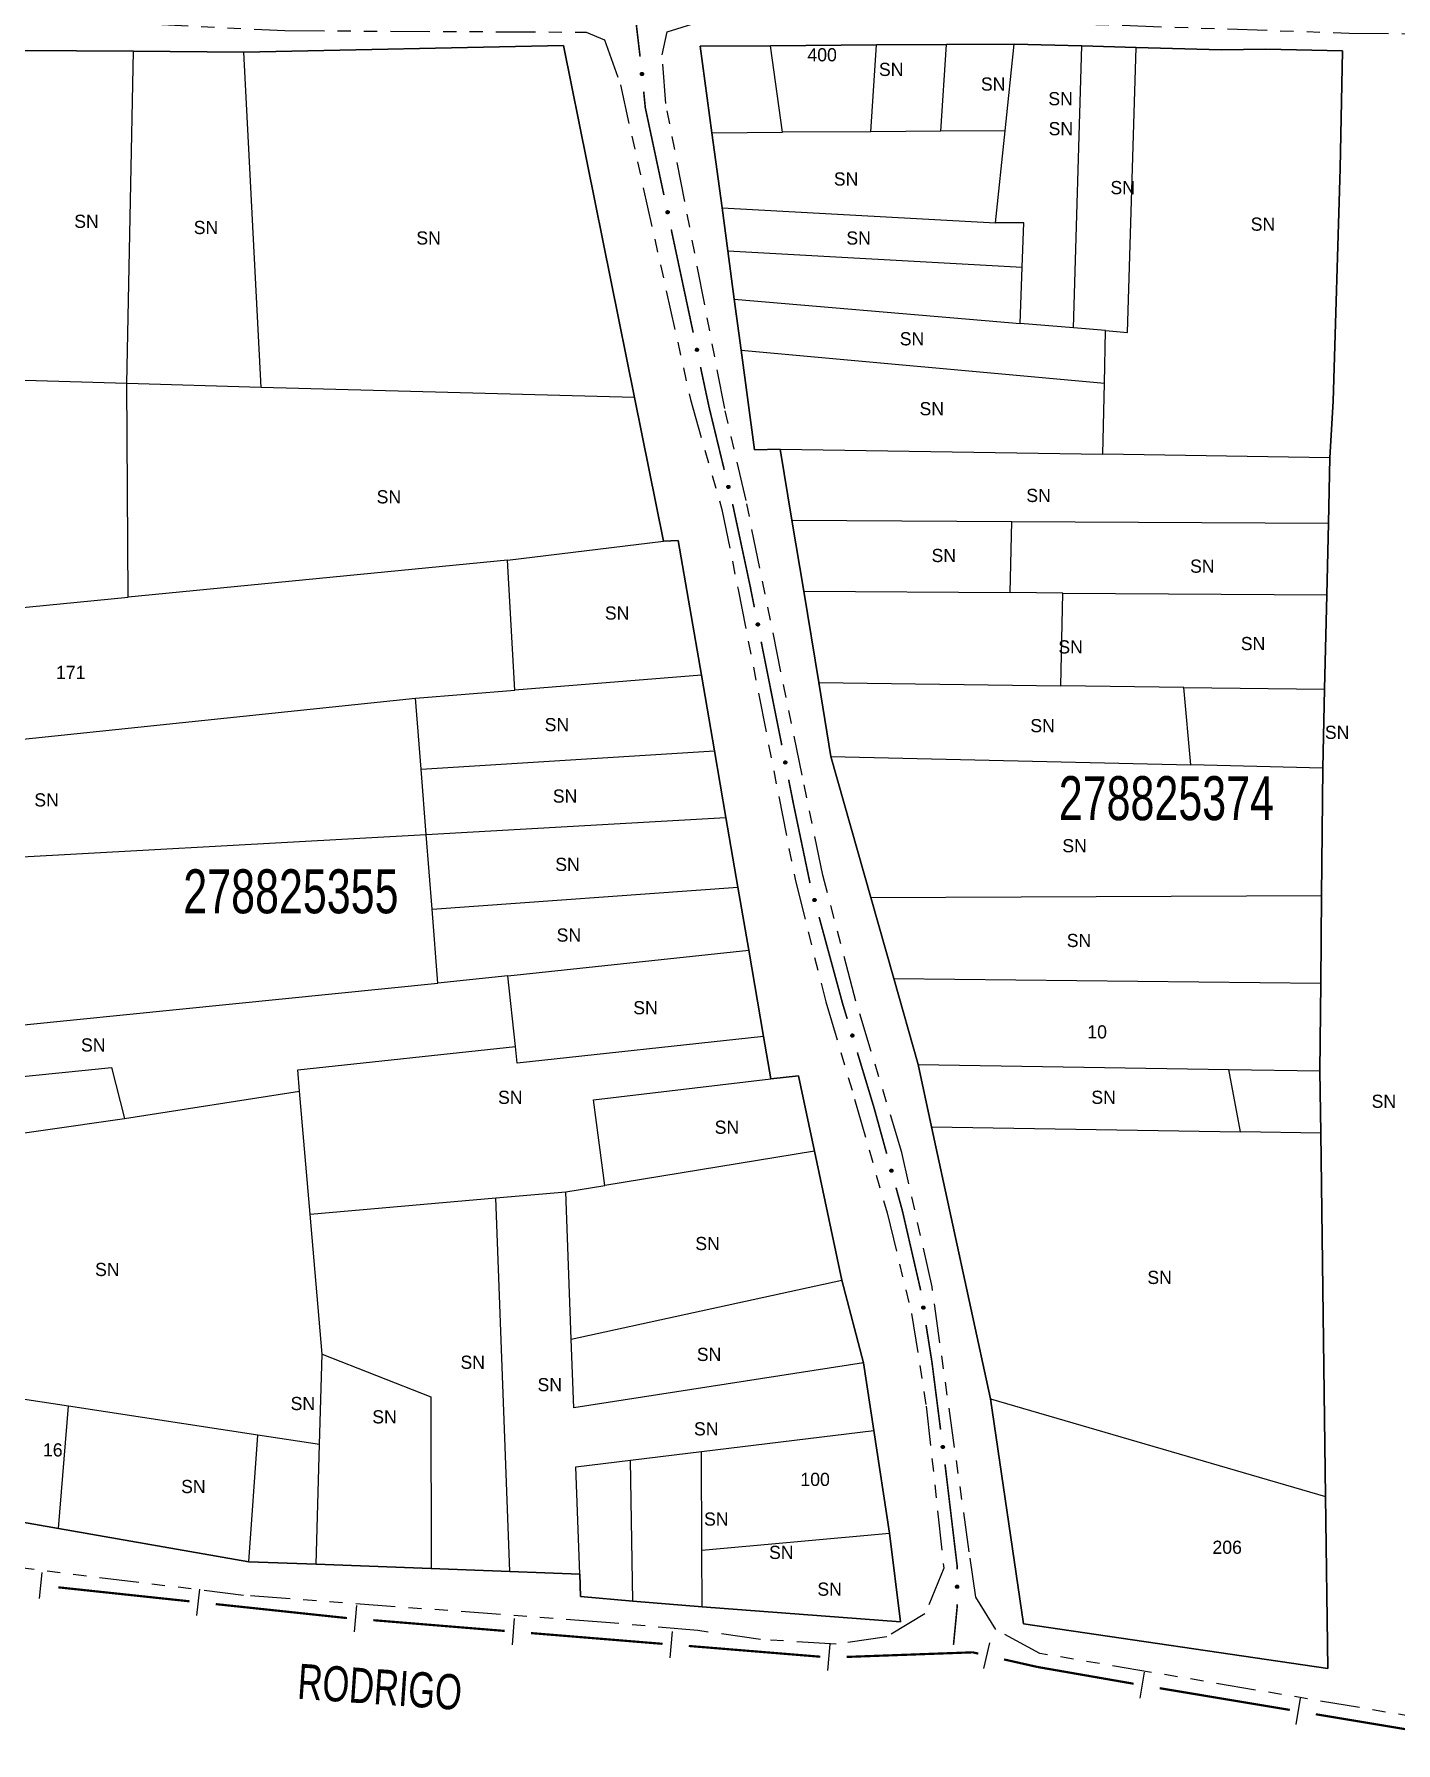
# Model space of a CAD drawing. Extents: x 204614 to 205597, y 4873311 to 4874446.
# Drawn here: x 204964.1 to 205119, y 4873474.3 to 4873668.6 of the extents above; entities that cross this region are included whole.
import ezdxf
from ezdxf.enums import TextEntityAlignment as Align

# ---------------------------------------------------------------- set-up
doc = ezdxf.new("R2010")
doc.units = 0
doc.header["$LTSCALE"] = 1.5
doc.header["$MEASUREMENT"] = 0
doc.linetypes.add('TRACO_25', pattern=[8, 3, -1, 1, -1, 1, -1])
for name, color, linetype in [('CD_MALHA_LOTES', 7, 'CONTINUOUS'), ('CD_TXT_QUADRA', 255, 'CONTINUOUS'), ('LM-LIM-SETORES-BAIRROS', 250, 'CONTINUOUS'), ('RU-QUADRA', 210, 'CONTINUOUS'), ('SV-EIXO-RUA-N-PAV', 6, 'CONTINUOUS'), ('SV-RUA-NAO-PAV', 7, 'CONTINUOUS'), ('SV-TXT-RUA-N-PAV', 7, 'CONTINUOUS'), ('Th_NmrPort', 1, 'CONTINUOUS')]:
    doc.layers.add(name, color=color, linetype=linetype)
doc.styles.add('ARIAL', font='ARIAL.SHX')

msp = doc.modelspace()

# ---------------------------------------------------------------- linework, layer by layer
at = {"layer": 'CD_MALHA_LOTES', "linetype": 'Continuous', "flags": 128}
for points in [[(204962.49, 4873666.8), (204975.453832, 4873666.698243)], [(204974.676147, 4873628.921374), (204975.453832, 4873666.698243)], [(204975.453832, 4873666.698243), (204987.97, 4873666.6)], [(204987.97, 4873666.6), (205024.32, 4873667.34)], [(204989.96819, 4873628.459473), (204987.97, 4873666.6)], [(205024.32, 4873667.34), (205032.392787, 4873627.316869)], [(205039.89, 4873667.27), (205047.890326, 4873667.326025)], [(205041.209788, 4873657.438006), (205039.89, 4873667.27)], [(205047.890326, 4873667.326025), (205059.925943, 4873667.410308)], [(205049.255232, 4873657.486325), (205047.890326, 4873667.326025)], [(205059.273093, 4873657.546491), (205059.925943, 4873667.410308)], [(205059.925943, 4873667.410308), (205067.904387, 4873667.466179)], [(205067.252167, 4873657.594411), (205067.904387, 4873667.466179)], [(205067.904387, 4873667.466179), (205075.59, 4873667.52)], [(205074.544771, 4873657.638209), (205075.59, 4873667.52)], [(205075.59, 4873667.52), (205083.27153, 4873667.304538)], [(205082.335053, 4873635.239656), (205083.27153, 4873667.304538)], [(205083.27153, 4873667.304538), (205089.457322, 4873667.131031)], [(205088.47, 4873634.72), (205089.457322, 4873667.131031)], [(205089.457322, 4873667.131031), (205099.12, 4873666.86), (205104.18, 4873666.93), (205112.93, 4873666.76)], [(205112.93, 4873666.76), (205112.64, 4873653.37), (205111.84, 4873626.91), (205111.48, 4873620.47)], [(205041.209788, 4873657.438006), (205049.255232, 4873657.486325)], [(205042.359341, 4873648.874209), (205041.209788, 4873657.438006)], [(205059.273093, 4873657.546491), (205049.255232, 4873657.486325)], [(205067.252167, 4873657.594411), (205059.273093, 4873657.546491)], [(205074.544771, 4873657.638209), (205067.252167, 4873657.594411)], [(205073.439835, 4873647.191939), (205074.544771, 4873657.638209)], [(205042.359341, 4873648.874209), (205073.439835, 4873647.191939)], [(205043.012885, 4873644.00552), (205042.359341, 4873648.874209)], [(205076.681012, 4873647.172873), (205073.439835, 4873647.191939)], [(205076.49907, 4873642.154097), (205076.681012, 4873647.172873)], [(205043.012885, 4873644.00552), (205076.49907, 4873642.154097)], [(205043.750853, 4873638.507898), (205043.012885, 4873644.00552)], [(205076.26704, 4873635.753642), (205076.49907, 4873642.154097)], [(205044.530215, 4873632.701902), (205043.750853, 4873638.507898)], [(205043.750853, 4873638.507898), (205072.265817, 4873636.092562), (205076.26704, 4873635.753642)], [(205082.335053, 4873635.239656), (205076.26704, 4873635.753642)], [(205085.966106, 4873634.93209), (205082.335053, 4873635.239656)], [(205085.833566, 4873628.945223), (205085.966106, 4873634.93209)], [(205085.966106, 4873634.93209), (205088.47, 4873634.72)], [(205044.530215, 4873632.701902), (205085.833566, 4873628.945223)], [(205046.05, 4873621.38), (205044.530215, 4873632.701902)], [(204974.676147, 4873628.921374), (204961.81, 4873629.31)], [(204974.838549, 4873604.609721), (204974.676147, 4873628.921374)], [(204989.96819, 4873628.459473), (204974.676147, 4873628.921374)], [(205032.392787, 4873627.316869), (204989.96819, 4873628.459473)], [(205085.654903, 4873620.874938), (205085.833566, 4873628.945223)], [(205032.392787, 4873627.316869), (205035.69, 4873610.97)], [(205048.98, 4873621.45), (205046.05, 4873621.38)], [(205050.312596, 4873613.378211), (205048.98, 4873621.45)], [(205048.98, 4873621.45), (205085.654903, 4873620.874938)], [(205111.48, 4873620.47), (205085.654903, 4873620.874938)], [(205111.48, 4873620.47), (205111.310918, 4873613.011365)], [(205051.645821, 4873605.302612), (205050.312596, 4873613.378211)], [(205050.312596, 4873613.378211), (205075.31656, 4873613.227836)], [(205075.131415, 4873605.129503), (205075.31656, 4873613.227836)], [(205075.31656, 4873613.227836), (205111.310918, 4873613.011365)], [(205111.310918, 4873613.011365), (205111.126227, 4873604.864192)], [(205017.95, 4873608.81), (205035.69, 4873610.97)], [(205035.69, 4873610.97), (205037.39, 4873611.05)], [(205037.39, 4873611.05), (205040.019922, 4873595.747951)], [(205017.95, 4873608.81), (204974.838549, 4873604.609721)], [(205018.80827, 4873594.046872), (205017.95, 4873608.81)], [(204942.67341, 4873601.475923), (204974.838549, 4873604.609721)], [(205051.645821, 4873605.302612), (205075.131415, 4873605.129503)], [(205053.362853, 4873594.902216), (205051.645821, 4873605.302612)], [(205081.130551, 4873605.085285), (205075.131415, 4873605.129503)], [(205080.887211, 4873594.540499), (205081.130551, 4873605.085285)], [(205081.130551, 4873605.085285), (205111.126227, 4873604.864192)], [(205111.126227, 4873604.864192), (205110.88326, 4873594.146299)], [(205040.019922, 4873595.747951), (205018.80827, 4873594.046872)], [(205040.019922, 4873595.747951), (205041.497568, 4873587.15036)], [(205054.75, 4873586.5), (205053.362853, 4873594.902216)], [(205053.362853, 4873594.902216), (205080.887211, 4873594.540499)], [(204925.446703, 4873584.560272), (205007.5, 4873593.14)], [(205007.5, 4873593.14), (205018.80827, 4873594.046872)], [(205008.137226, 4873585.070126), (205007.5, 4873593.14)], [(205094.885367, 4873594.356539), (205080.887211, 4873594.540499)], [(205095.684182, 4873585.533915), (205094.885367, 4873594.356539)], [(205094.885367, 4873594.356539), (205110.88326, 4873594.146299)], [(205110.88326, 4873594.146299), (205110.68, 4873585.18)], [(205008.137226, 4873585.070126), (205041.497568, 4873587.15036)], [(205041.497568, 4873587.15036), (205042.80606, 4873579.536975)], [(205008.723991, 4873577.639296), (205008.137226, 4873585.070126)], [(205054.75, 4873586.5), (205095.684182, 4873585.533915)], [(205059.278839, 4873570.466079), (205054.75, 4873586.5)], [(205110.68, 4873585.18), (205095.684182, 4873585.533915)], [(205110.68, 4873585.18), (205110.539941, 4873570.66801)], [(205008.723991, 4873577.639296), (205042.80606, 4873579.536975)], [(205042.80606, 4873579.536975), (205044.16758, 4873571.615052)], [(204927.83, 4873572.58), (204953.84, 4873574.57), (205008.723991, 4873577.639296)], [(205009.396768, 4873569.119214), (205008.723991, 4873577.639296)], [(205009.396768, 4873569.119214), (205044.16758, 4873571.615052)], [(205044.16758, 4873571.615052), (205045.393674, 4873564.481097)], [(205059.278839, 4873570.466079), (205110.539941, 4873570.66801)], [(205061.887074, 4873561.231873), (205059.278839, 4873570.466079)], [(205110.539941, 4873570.66801), (205110.443788, 4873560.705224)], [(205010.06, 4873560.72), (205009.396768, 4873569.119214)], [(205018.015058, 4873561.566777), (205045.393674, 4873564.481097)], [(205045.393674, 4873564.481097), (205047.084027, 4873554.645873)], [(204933.174059, 4873552.969628), (205010.06, 4873560.72)], [(205018.015058, 4873561.566777), (205010.06, 4873560.72)], [(205018.869725, 4873553.49428), (205018.015058, 4873561.566777)], [(205064.65, 4873551.45), (205061.887074, 4873561.231873)], [(205061.887074, 4873561.231873), (205110.443788, 4873560.705224)], [(205110.443788, 4873560.705224), (205110.347581, 4873550.736855)], [(205047.084027, 4873554.645873), (205019.07353, 4873551.622953)], [(205047.084027, 4873554.645873), (205047.91, 4873549.84)], [(204994.111452, 4873550.867009), (205018.869725, 4873553.49428)], [(205019.07353, 4873551.622953), (205018.869725, 4873553.49428)], [(204934.73, 4873547.26), (204972.941618, 4873551.108281)], [(204972.941618, 4873551.108281), (204974.432335, 4873545.318691)], [(204994.319133, 4873548.44127), (204994.111452, 4873550.867009)], [(205047.91, 4873549.84), (205051.05, 4873550.18)], [(205051.05, 4873550.18), (205052.862002, 4873541.617185)], [(205066.181164, 4873544.382089), (205064.65, 4873551.45)], [(205064.65, 4873551.45), (205099.984153, 4873550.898584)], [(205101.331299, 4873543.797283), (205099.984153, 4873550.898584)], [(205099.984153, 4873550.898584), (205110.347581, 4873550.736855)], [(205110.347581, 4873550.736855), (205110.439641, 4873543.645744)], [(204974.432335, 4873545.318691), (204994.319133, 4873548.44127)], [(204995.516145, 4873534.460013), (204994.319133, 4873548.44127)], [(205027.74, 4873547.46), (205047.91, 4873549.84)], [(205029.016516, 4873537.69483), (205027.74, 4873547.46)], [(204936.597499, 4873539.914284), (204974.432335, 4873545.318691)], [(205066.181164, 4873544.382089), (205101.331299, 4873543.797283)], [(205072.88, 4873513.46), (205066.181164, 4873544.382089)], [(205110.439641, 4873543.645744), (205101.331299, 4873543.797283)], [(205110.439641, 4873543.645744), (205110.982006, 4873502.336346)], [(205052.862002, 4873541.617185), (205029.016516, 4873537.69483)], [(205052.862002, 4873541.617185), (205055.97, 4873526.93)], [(205016.649371, 4873536.28322), (205024.61, 4873536.97)], [(205024.61, 4873536.97), (205029.016516, 4873537.69483)], [(205025.221699, 4873520.243605), (205024.61, 4873536.97)], [(204995.516145, 4873534.460013), (205016.649371, 4873536.28322)], [(204996.88, 4873518.53), (204995.516145, 4873534.460013)], [(205018.226758, 4873493.810131), (205016.649371, 4873536.28322)], [(205025.221699, 4873520.243605), (205055.97, 4873526.93)], [(205055.97, 4873526.93), (205058.45, 4873517.55)], [(205025.508297, 4873512.406839), (205025.221699, 4873520.243605)], [(204996.599063, 4873508.248191), (204996.88, 4873518.53)], [(204996.88, 4873518.53), (205009.24, 4873513.68)], [(205058.45, 4873517.55), (205025.508297, 4873512.406839)], [(205058.45, 4873517.55), (205059.620219, 4873509.85829)], [(204968.044695, 4873512.589327), (204942.559288, 4873516.463888)], [(205009.24, 4873513.68), (205009.276344, 4873494.145089)], [(205076.63, 4873487.85), (205072.88, 4873513.46)], [(205072.88, 4873513.46), (205110.982006, 4873502.336346)], [(204966.919933, 4873498.706975), (204968.044695, 4873512.589327)], [(204989.585643, 4873509.314445), (204968.044695, 4873512.589327)], [(204988.57, 4873494.92), (204989.585643, 4873509.314445)], [(204996.599063, 4873508.248191), (204989.585643, 4873509.314445)], [(205040.009978, 4873507.448417), (205059.620219, 4873509.85829)], [(205059.620219, 4873509.85829), (205061.4, 4873498.16)], [(204996.227059, 4873494.633444), (204996.599063, 4873508.248191)], [(205031.960909, 4873506.467151), (205040.009978, 4873507.448417)], [(205040.067342, 4873496.216718), (205040.009978, 4873507.448417)], [(205025.75335, 4873505.70608), (205031.960909, 4873506.467151)], [(205026.199307, 4873493.511767), (205025.75335, 4873505.70608)], [(205032.211407, 4873490.447963), (205031.960909, 4873506.467151)], [(204966.919933, 4873498.706975), (204946.15, 4873502.34)], [(205110.982006, 4873502.336346), (205111.238683, 4873482.786412)], [(204988.57, 4873494.92), (204966.919933, 4873498.706975)], [(205040.067342, 4873496.216718), (205061.4, 4873498.16)], [(205061.4, 4873498.16), (205062.665944, 4873488.0614)], [(204996.227059, 4873494.633444), (204988.57, 4873494.92)], [(205009.276344, 4873494.145089), (204996.227059, 4873494.633444)], [(205018.226758, 4873493.810131), (205009.276344, 4873494.145089)], [(205026.199307, 4873493.511767), (205018.226758, 4873493.810131)], [(205026.25, 4873490.95), (205026.199307, 4873493.511767)], [(205032.211407, 4873490.447963), (205026.25, 4873490.95)], [(205040.100198, 4873489.783612), (205032.211407, 4873490.447963)], [(205062.665944, 4873488.0614), (205040.100198, 4873489.783612)], [(205111.238683, 4873482.786412), (205076.63, 4873487.85)]]:
    msp.add_lwpolyline(points, dxfattribs=at)
at = {"layer": 'CD_MALHA_LOTES', "linetype": 'Continuous'}
msp.add_lwpolyline([(205040.100198, 4873489.783612), (205040.067342, 4873496.216718)], dxfattribs=at)
at = {"layer": 'LM-LIM-SETORES-BAIRROS'}
for points in [[(204964.750136, 4873490.72144), (204965.067743, 4873493.70458)], [(204982.648977, 4873488.815799), (204982.966584, 4873491.798939)], [(205000.587032, 4873486.934033), (205000.831354, 4873489.924068)], [(205018.527239, 4873485.468102), (205018.771561, 4873488.458136)], [(205036.467447, 4873484.00217), (205036.711769, 4873486.992205)], [(205054.407654, 4873482.536239), (205054.651976, 4873485.526273)], [(205072.147014, 4873482.783049), (205072.808605, 4873485.709189)], [(205089.894812, 4873479.38799), (205090.410286, 4873482.343373)], [(205107.659952, 4873476.421501), (205108.153489, 4873479.380626)]]:
    msp.add_lwpolyline(points, dxfattribs=at)
at = {"layer": 'LM-LIM-SETORES-BAIRROS', "const_width": 0.25}
for points in [[(204966.897699, 4873492.001272), (204981.813401, 4873490.413238)], [(204984.796541, 4873490.095631), (204998.717862, 4873488.613465)], [(204998.717862, 4873488.613465), (204999.594431, 4873488.52014)], [(204999.594431, 4873488.52014), (204999.712514, 4873488.510491)], [(205002.702549, 4873488.266169), (205017.652722, 4873487.04456)], [(205020.642757, 4873486.800238), (205035.592929, 4873485.578628)], [(205038.582964, 4873485.334306), (205053.533137, 4873484.112697)], [(205056.528139, 4873484.088759), (205070.518835, 4873484.599068)], [(205070.518835, 4873484.599068), (205070.861491, 4873484.611564)], [(205070.861491, 4873484.611564), (205071.502429, 4873484.46665)], [(205074.42857, 4873483.805058), (205077.35471, 4873483.143466)], [(205077.35471, 4873483.143466), (205078.23714, 4873482.943952)], [(205078.23714, 4873482.943952), (205089.167422, 4873481.037506)], [(205092.12472, 4873480.533257), (205106.920345, 4873478.065576)], [(205109.879471, 4873477.572039), (205124.675097, 4873475.104358)]]:
    msp.add_lwpolyline(points, dxfattribs=at)
at = {"layer": 'RU-QUADRA', "linetype": 'Continuous', "flags": 128}
msp.add_lwpolyline([(204946.15, 4873502.34), (204966.919933, 4873498.706975), (204988.57, 4873494.92), (204996.227059, 4873494.633444), (205009.276344, 4873494.145089), (205018.226758, 4873493.810131), (205026.199307, 4873493.511767), (205026.25, 4873490.95), (205032.211407, 4873490.447963), (205040.100198, 4873489.783612), (205062.665944, 4873488.0614), (205061.4, 4873498.16), (205059.620219, 4873509.85829), (205058.45, 4873517.55), (205055.97, 4873526.93), (205052.862002, 4873541.617185), (205051.05, 4873550.18), (205047.91, 4873549.84), (205047.084027, 4873554.645873), (205045.393674, 4873564.481097), (205044.16758, 4873571.615052), (205042.80606, 4873579.536975), (205041.497568, 4873587.15036), (205040.019922, 4873595.747951), (205037.39, 4873611.05), (205035.69, 4873610.97), (205032.392787, 4873627.316869), (205024.32, 4873667.34), (204987.97, 4873666.6), (204975.453832, 4873666.698243), (204962.49, 4873666.8)], dxfattribs=at)
msp.add_lwpolyline([(205111.238683, 4873482.786412), (205110.982006, 4873502.336346), (205110.439641, 4873543.645744), (205110.347581, 4873550.736855), (205110.443788, 4873560.705224), (205110.539941, 4873570.66801), (205110.68, 4873585.18), (205110.88326, 4873594.146299), (205111.126227, 4873604.864192), (205111.310918, 4873613.011365), (205111.48, 4873620.47), (205111.84, 4873626.91), (205112.64, 4873653.37), (205112.93, 4873666.76), (205104.18, 4873666.93), (205099.12, 4873666.86), (205089.457322, 4873667.131031), (205083.27153, 4873667.304538), (205075.59, 4873667.52), (205067.904387, 4873667.466179), (205059.925943, 4873667.410308), (205047.890326, 4873667.326025), (205039.89, 4873667.27), (205041.209788, 4873657.438006), (205042.359341, 4873648.874209), (205043.012885, 4873644.00552), (205043.750853, 4873638.507898), (205044.530215, 4873632.701902), (205046.05, 4873621.38), (205048.98, 4873621.45), (205050.312596, 4873613.378211), (205051.645821, 4873605.302612), (205053.362853, 4873594.902216), (205054.75, 4873586.5), (205059.278839, 4873570.466079), (205061.887074, 4873561.231873), (205064.65, 4873551.45), (205066.181164, 4873544.382089), (205072.88, 4873513.46), (205076.63, 4873487.85)], close=True, dxfattribs=at)
at = {"layer": 'SV-EIXO-RUA-N-PAV', "const_width": 0.18}
for points in [[(205032.51185, 4873670.595706), (205033.041439, 4873666.094206)], [(205033.451709, 4873662.115391), (205033.551213, 4873661.120354)], [(205033.551213, 4873661.120354), (205033.63418, 4873660.290679)], [(205033.63418, 4873660.290679), (205035.751055, 4873650.347329)], [(205036.583963, 4873646.435007), (205039.082688, 4873634.698041)], [(205039.915596, 4873630.785719), (205040.748504, 4873626.873397)], [(205040.748504, 4873626.873397), (205040.878308, 4873626.263684)], [(205040.878308, 4873626.263684), (205042.6144, 4873619.094266)], [(205043.555802, 4873615.206624), (205043.633117, 4873614.887342)], [(205043.633117, 4873614.887342), (205045.443539, 4873606.406946)], [(205045.443539, 4873606.406946), (205045.571687, 4873605.806674)], [(205045.571687, 4873605.806674), (205046.036864, 4873603.466253)], [(205046.816641, 4873599.542996), (205049.155975, 4873587.773225)], [(205049.935753, 4873583.849967), (205050.325642, 4873581.888339)], [(205050.325642, 4873581.888339), (205050.469125, 4873581.166436)], [(205050.469125, 4873581.166436), (205052.362532, 4873572.098015)], [(205053.398529, 4873568.234887), (205056.020458, 4873558.584732)], [(205056.020458, 4873558.584732), (205056.080774, 4873558.362738)], [(205056.080774, 4873558.362738), (205056.592047, 4873556.668232)], [(205057.747495, 4873552.838749), (205059.480666, 4873547.094524)], [(205059.480666, 4873547.094524), (205059.651823, 4873546.527261)], [(205059.651823, 4873546.527261), (205061.08618, 4873541.313487)], [(205062.147197, 4873537.456773), (205062.677706, 4873535.528416)], [(205062.677706, 4873535.528416), (205062.865767, 4873534.844829)], [(205062.865767, 4873534.844829), (205064.723297, 4873526.764573)], [(205064.723297, 4873526.764573), (205064.906366, 4873525.968222)], [(205064.906366, 4873525.968222), (205064.935001, 4873525.787601)], [(205065.561326, 4873521.83694), (205066.18765, 4873517.88628)], [(205066.18765, 4873517.88628), (205066.232756, 4873517.601764)], [(205066.232756, 4873517.601764), (205067.209332, 4873509.951916)], [(205067.71586, 4873505.984117), (205067.763205, 4873505.613243)], [(205067.763205, 4873505.613243), (205069.021622, 4873495.061905)], [(205069.021622, 4873495.061905), (205069.089595, 4873494.491976)], [(205069.089595, 4873494.491976), (205069.089595, 4873494.065944)], [(205069.089595, 4873489.696567), (205068.74127, 4873486.082692)], [(205069.089595, 4873490.065944), (205069.089595, 4873489.696567)], [(205068.74127, 4873486.082692), (205068.681475, 4873485.462323)]]:
    msp.add_lwpolyline(points, dxfattribs=at)
at = {"layer": 'SV-EIXO-RUA-N-PAV'}
for points in [[(205033.347939, 4873664.259386), (205033.386227, 4873664.228955), (205033.412911, 4873664.194971), (205033.427009, 4873664.160222), (205033.431459, 4873664.126266), (205033.4321, 4873664.091015), (205033.424905, 4873664.055332), (205033.408147, 4873664.017496), (205033.37789, 4873663.978874), (205033.34128, 4873663.953827), (205033.307951, 4873663.938183), (205033.272812, 4873663.931503), (205033.238556, 4873663.931455), (205033.201738, 4873663.940154), (205033.163562, 4873663.957512), (205033.125462, 4873663.988876), (205033.09953, 4873664.022372), (205033.086776, 4873664.056342), (205033.080285, 4873664.091711), (205033.080062, 4873664.127708), (205033.087327, 4873664.162694), (205033.104872, 4873664.201101), (205033.136327, 4873664.238295), (205033.16944, 4873664.26454), (205033.203222, 4873664.277767), (205033.238187, 4873664.283374), (205033.273536, 4873664.284447), (205033.309707, 4873664.278708), (205033.347939, 4873664.259386)], [(205036.245259, 4873648.554621), (205036.286658, 4873648.528581), (205036.316915, 4873648.497735), (205036.334745, 4873648.464744), (205036.342899, 4873648.431483), (205036.347409, 4873648.396516), (205036.344178, 4873648.360258), (205036.331679, 4873648.320811), (205036.305848, 4873648.279098), (205036.272212, 4873648.25018), (205036.240804, 4873648.230969), (205036.206611, 4873648.220469), (205036.172569, 4873648.216657), (205036.135017, 4873648.221259), (205036.095165, 4873648.234316), (205036.053849, 4873648.261305), (205036.024394, 4873648.291749), (205036.007986, 4873648.324112), (205035.997648, 4873648.358554), (205035.993471, 4873648.394308), (205035.996848, 4873648.429881), (205036.010067, 4873648.469983), (205036.037245, 4873648.510408), (205036.067274, 4873648.540132), (205036.099398, 4873648.556991), (205036.133536, 4873648.566406), (205036.168553, 4873648.571356), (205036.205135, 4873648.569625), (205036.245259, 4873648.554621)], [(205039.576891, 4873632.905333), (205039.618291, 4873632.879292), (205039.648547, 4873632.848446), (205039.666377, 4873632.815456), (205039.674532, 4873632.782195), (205039.679042, 4873632.747228), (205039.675811, 4873632.71097), (205039.663311, 4873632.671523), (205039.637481, 4873632.62981), (205039.603845, 4873632.600892), (205039.572437, 4873632.581681), (205039.538244, 4873632.571181), (205039.504201, 4873632.567369), (205039.46665, 4873632.57197), (205039.426797, 4873632.585028), (205039.385482, 4873632.612017), (205039.356027, 4873632.642461), (205039.339619, 4873632.674823), (205039.32928, 4873632.709266), (205039.325104, 4873632.74502), (205039.32848, 4873632.780593), (205039.3417, 4873632.820694), (205039.368878, 4873632.86112), (205039.398907, 4873632.890844), (205039.431031, 4873632.907703), (205039.465168, 4873632.917117), (205039.500185, 4873632.922067), (205039.536768, 4873632.920337), (205039.576891, 4873632.905333)], [(205043.158274, 4873617.315997), (205043.200382, 4873617.291118), (205043.231485, 4873617.261126), (205043.250226, 4873617.228644), (205043.259302, 4873617.195623), (205043.264783, 4873617.160794), (205043.262562, 4873617.124461), (205043.251164, 4873617.084681), (205043.226504, 4873617.042266), (205043.193685, 4873617.012424), (205043.162823, 4873616.992347), (205043.128936, 4873616.9809), (205043.095012, 4873616.976142), (205043.057348, 4873616.979697), (205043.017147, 4873616.991642), (205042.975097, 4873617.017471), (205042.944807, 4873617.047084), (205042.927505, 4873617.078978), (205042.916212, 4873617.113119), (205042.911043, 4873617.148743), (205042.913429, 4873617.184396), (205042.925528, 4873617.22485), (205042.951571, 4873617.266015), (205042.980762, 4873617.296564), (205043.012404, 4873617.314309), (205043.046267, 4873617.32467), (205043.081133, 4873617.330592), (205043.117749, 4873617.329879), (205043.158274, 4873617.315997)], [(205046.506711, 4873601.667008), (205046.547754, 4873601.640409), (205046.577589, 4873601.609155), (205046.594971, 4873601.575926), (205046.602673, 4873601.542558), (205046.606709, 4873601.507532), (205046.602986, 4873601.471322), (205046.589953, 4873601.432048), (205046.563559, 4873601.390689), (205046.529534, 4873601.36223), (205046.497868, 4873601.343446), (205046.463536, 4873601.333411), (205046.429445, 4873601.330061), (205046.391959, 4873601.335171), (205046.352288, 4873601.348768), (205046.311342, 4873601.376315), (205046.282303, 4873601.407155), (205046.266335, 4873601.439738), (205046.256464, 4873601.474317), (205046.252773, 4873601.510124), (205046.256632, 4873601.545648), (205046.270394, 4873601.585567), (205046.298118, 4873601.62562), (205046.328547, 4873601.654934), (205046.360896, 4873601.671356), (205046.395159, 4873601.680307), (205046.430239, 4873601.684781), (205046.466795, 4873601.682555), (205046.506711, 4873601.667008)], [(205049.625823, 4873585.973979), (205049.666865, 4873585.94738), (205049.6967, 4873585.916127), (205049.714082, 4873585.882898), (205049.721785, 4873585.849529), (205049.72582, 4873585.814504), (205049.722098, 4873585.778293), (205049.709064, 4873585.739019), (205049.68267, 4873585.69766), (205049.648645, 4873585.669201), (205049.616979, 4873585.650418), (205049.582647, 4873585.640382), (205049.548556, 4873585.637032), (205049.511071, 4873585.642143), (205049.471399, 4873585.65574), (205049.430453, 4873585.683286), (205049.401414, 4873585.714127), (205049.385446, 4873585.746709), (205049.375576, 4873585.781288), (205049.371884, 4873585.817096), (205049.375743, 4873585.852619), (205049.389505, 4873585.892538), (205049.417229, 4873585.932591), (205049.447658, 4873585.961906), (205049.480007, 4873585.978327), (205049.51427, 4873585.987278), (205049.549351, 4873585.991753), (205049.585906, 4873585.989526), (205049.625823, 4873585.973979)], [(205052.942701, 4873570.332434), (205052.985482, 4873570.308732), (205053.017404, 4873570.279613), (205053.037038, 4873570.247663), (205053.047026, 4873570.214906), (205053.05347, 4873570.180242), (205053.052256, 4873570.143861), (205053.041965, 4873570.103781), (205053.01849, 4873570.060699), (205052.986511, 4873570.029959), (205052.956217, 4873570.009034), (205052.92266, 4873569.996652), (205052.888881, 4873569.990956), (205052.851132, 4873569.993467), (205052.810617, 4873570.004293), (205052.767867, 4873570.028946), (205052.736768, 4873570.057709), (205052.718588, 4873570.089111), (205052.706354, 4873570.122926), (205052.7002, 4873570.158393), (205052.701597, 4873570.194099), (205052.71257, 4873570.234872), (205052.737463, 4873570.276744), (205052.765795, 4873570.308089), (205052.796934, 4873570.326704), (205052.830496, 4873570.337999), (205052.865185, 4873570.344885), (205052.901806, 4873570.345188), (205052.942701, 4873570.332434)], [(205057.233655, 4873554.922844), (205057.277077, 4873554.900337), (205057.309794, 4873554.872115), (205057.330307, 4873554.840722), (205057.3412, 4873554.808255), (205057.348603, 4873554.773784), (205057.348399, 4873554.737383), (205057.339224, 4873554.697032), (205057.316952, 4873554.653315), (205057.285838, 4873554.6217), (205057.256137, 4873554.599943), (205057.222936, 4873554.586635), (205057.189328, 4873554.580005), (205057.151525, 4873554.581467), (205057.110724, 4873554.591164), (205057.067307, 4873554.614623), (205057.035422, 4873554.642511), (205057.016378, 4873554.673397), (205057.003211, 4873554.70686), (205056.996075, 4873554.742143), (205056.996481, 4873554.777873), (205057.006319, 4873554.818936), (205057.03004, 4873554.861481), (205057.057492, 4873554.893601), (205057.088103, 4873554.913073), (205057.121339, 4873554.925294), (205057.155823, 4873554.93314), (205057.192422, 4873554.934458), (205057.233655, 4873554.922844)], [(205061.684714, 4873539.552863), (205061.72757, 4873539.529296), (205061.759584, 4873539.500279), (205061.779319, 4873539.468391), (205061.789411, 4873539.435666), (205061.795965, 4873539.401024), (205061.794867, 4873539.364639), (205061.784703, 4873539.324526), (205061.761364, 4873539.281369), (205061.729483, 4873539.250528), (205061.699256, 4873539.229507), (205061.665738, 4873539.217019), (205061.631978, 4873539.211216), (205061.594222, 4873539.213607), (205061.553672, 4873539.224304), (205061.510844, 4873539.248822), (205061.479653, 4873539.277485), (205061.461374, 4873539.308829), (205061.449033, 4873539.342606), (205061.442766, 4873539.378053), (205061.44405, 4873539.413763), (205061.454894, 4873539.454571), (205061.479653, 4873539.496521), (205061.507886, 4873539.527956), (205061.538966, 4873539.546671), (205061.572492, 4873539.558072), (205061.607158, 4873539.565068), (205061.643779, 4873539.565487), (205061.684714, 4873539.552863)], [(205065.334388, 4873523.971415), (205065.374364, 4873523.943237), (205065.402958, 4873523.910845), (205065.419032, 4873523.876964), (205065.425429, 4873523.84332), (205065.428096, 4873523.808164), (205065.422966, 4873523.772126), (205065.408412, 4873523.73339), (205065.380427, 4873523.693091), (205065.345319, 4873523.665979), (205065.312945, 4873523.648444), (205065.278248, 4873523.639754), (205065.244052, 4873523.637734), (205065.206794, 4873523.644301), (205065.167683, 4873523.659434), (205065.127841, 4873523.688555), (205065.100026, 4873523.720503), (205065.085339, 4873523.753683), (205065.076824, 4873523.788621), (205065.07453, 4873523.824545), (205065.07977, 4873523.859891), (205065.095077, 4873523.899243), (205065.124341, 4873523.938186), (205065.155889, 4873523.966292), (205065.188854, 4873523.981441), (205065.223439, 4873523.98905), (205065.258667, 4873523.992154), (205065.295108, 4873523.988505), (205065.334388, 4873523.971415)], [(205067.553596, 4873508.12448), (205067.5927, 4873508.095105), (205067.620302, 4873508.061863), (205067.635343, 4873508.027511), (205067.640719, 4873507.993689), (205067.642322, 4873507.958469), (205067.636104, 4873507.922603), (205067.620385, 4873507.884324), (205067.591193, 4873507.84489), (205067.555282, 4873507.818853), (205067.522392, 4873507.802305), (205067.487448, 4873507.794668), (205067.453207, 4873507.793684), (205067.416165, 4873507.801376), (205067.377529, 4873507.817684), (205067.338587, 4873507.847997), (205067.31175, 4873507.880772), (205067.298074, 4873507.914381), (205067.290619, 4873507.94956), (205067.289414, 4873507.985537), (205067.295721, 4873508.020709), (205067.312211, 4873508.05958), (205067.342639, 4873508.09762), (205067.375023, 4873508.124759), (205067.408431, 4873508.138903), (205067.44323, 4873508.145463), (205067.478536, 4873508.1475), (205067.51485, 4873508.14275), (205067.553596, 4873508.12448)], [(205069.199676, 4873492.209624), (205069.234746, 4873492.175534), (205069.257916, 4873492.139064), (205069.268486, 4873492.103084), (205069.269536, 4873492.068854), (205069.266666, 4873492.033714), (205069.255956, 4873491.998924), (205069.235516, 4873491.962944), (205069.201566, 4873491.927524), (205069.162646, 4873491.906244), (205069.127926, 4873491.893994), (205069.092296, 4873491.890844), (205069.058206, 4873491.894204), (205069.022436, 4873491.906524), (205068.986176, 4873491.927594), (205068.951386, 4873491.962594), (205068.928916, 4873491.998504), (205068.919606, 4873492.033574), (205068.916666, 4873492.069414), (205068.920026, 4873492.105254), (205068.930736, 4873492.139344), (205068.952016, 4873492.175814), (205068.987016, 4873492.209694), (205069.022576, 4873492.232514), (205069.057506, 4873492.242314), (205069.092856, 4873492.244414), (205069.128136, 4873492.241964), (205069.163556, 4873492.232654), (205069.199676, 4873492.209624)]]:
    msp.add_lwpolyline(points, close=True, dxfattribs=at)
for points in [[(205033.080062, 4873664.127708), (205033.09953, 4873664.022372)], [(205033.084759, 4873664.140946), (205033.11137, 4873664.01196)], [(205033.087327, 4873664.162694), (205033.125462, 4873663.988876)], [(205033.099015, 4873664.176655), (205033.143278, 4873663.980867)], [(205033.104872, 4873664.201101), (205033.163562, 4873663.957512)], [(205033.122504, 4873664.216029), (205033.181838, 4873663.951811)], [(205033.136327, 4873664.238295), (205033.201738, 4873663.940154)], [(205033.152103, 4873664.249159), (205033.218633, 4873663.940406)], [(205033.16944, 4873664.26454), (205033.238556, 4873663.931455)], [(205033.185911, 4873664.267624), (205033.254885, 4873663.934432)], [(205033.203222, 4873664.277767), (205033.272812, 4873663.931503)], [(205033.220534, 4873664.277943), (205033.287606, 4873663.936333)], [(205033.238187, 4873664.283374), (205033.307951, 4873663.938183)], [(205033.257329, 4873664.280251), (205033.325895, 4873663.951132)], [(205033.273536, 4873664.284447), (205033.34128, 4873663.953827)], [(205033.291951, 4873664.276857), (205033.359567, 4873663.970956)], [(205033.309707, 4873664.278708), (205033.37789, 4873663.978874)], [(205033.327117, 4873664.268031), (205033.390796, 4873664.001505)], [(205033.347939, 4873664.259386), (205033.408147, 4873664.017496)], [(205033.368121, 4873664.241963), (205033.415371, 4873664.043731)], [(205033.386227, 4873664.228955), (205033.424905, 4873664.055332)], [(205033.401522, 4873664.209648), (205033.42664, 4873664.081884)], [(205033.412911, 4873664.194971), (205033.4321, 4873664.091015)], [(205035.993471, 4873648.394308), (205036.024394, 4873648.291749)], [(205035.996685, 4873648.407982), (205036.037307, 4873648.2827)], [(205035.996848, 4873648.429881), (205036.053849, 4873648.261305)], [(205036.006931, 4873648.445041), (205036.072438, 4873648.255302)], [(205036.010067, 4873648.469983), (205036.095165, 4873648.234316)], [(205036.025952, 4873648.486758), (205036.113957, 4873648.230659)], [(205036.037245, 4873648.510408), (205036.135017, 4873648.221259)], [(205036.051732, 4873648.522939), (205036.151782, 4873648.223365)], [(205036.067274, 4873648.540132), (205036.172569, 4873648.216657)], [(205036.083307, 4873648.545007), (205036.188471, 4873648.22141)], [(205036.099398, 4873648.556991), (205036.206611, 4873648.220469)], [(205036.116586, 4873648.559067), (205036.220786, 4873648.226895)], [(205036.133536, 4873648.566406), (205036.240804, 4873648.230969)], [(205036.152905, 4873648.565404), (205036.257216, 4873648.245812)], [(205036.168553, 4873648.571356), (205036.272212, 4873648.25018)], [(205036.18769, 4873648.565834), (205036.288507, 4873648.269214)], [(205036.205135, 4873648.569625), (205036.305848, 4873648.279098)], [(205036.223613, 4873648.560926), (205036.316189, 4873648.30301)], [(205036.245259, 4873648.554621), (205036.331679, 4873648.320811)], [(205036.267233, 4873648.53952), (205036.335977, 4873648.34768)], [(205036.286658, 4873648.528581), (205036.344178, 4873648.360258)], [(205036.303982, 4873648.511071), (205036.342986, 4873648.38684)], [(205036.316915, 4873648.497735), (205036.347409, 4873648.396516)], [(205039.325104, 4873632.74502), (205039.356027, 4873632.642461)], [(205039.328317, 4873632.758694), (205039.36894, 4873632.633412)], [(205039.32848, 4873632.780593), (205039.385482, 4873632.612017)], [(205039.338564, 4873632.795753), (205039.40407, 4873632.606014)], [(205039.3417, 4873632.820694), (205039.426797, 4873632.585028)], [(205039.357585, 4873632.83747), (205039.445589, 4873632.58137)], [(205039.368878, 4873632.86112), (205039.46665, 4873632.57197)], [(205039.383365, 4873632.87365), (205039.483415, 4873632.574077)], [(205039.398907, 4873632.890844), (205039.504201, 4873632.567369)], [(205039.414939, 4873632.895719), (205039.520103, 4873632.572122)], [(205039.431031, 4873632.907703), (205039.538244, 4873632.571181)], [(205039.448218, 4873632.909779), (205039.552418, 4873632.577607)], [(205039.465168, 4873632.917117), (205039.572437, 4873632.581681)], [(205039.484537, 4873632.916116), (205039.588849, 4873632.596523)], [(205039.500185, 4873632.922067), (205039.603845, 4873632.600892)], [(205039.519323, 4873632.916546), (205039.620139, 4873632.619926)], [(205039.536768, 4873632.920337), (205039.637481, 4873632.62981)], [(205039.555246, 4873632.911638), (205039.647822, 4873632.653722)], [(205039.576891, 4873632.905333), (205039.663311, 4873632.671523)], [(205039.598866, 4873632.890232), (205039.667609, 4873632.698392)], [(205039.618291, 4873632.879292), (205039.675811, 4873632.71097)], [(205039.635614, 4873632.861783), (205039.674618, 4873632.737552)], [(205039.648547, 4873632.848446), (205039.679042, 4873632.747228)], [(205042.911043, 4873617.148743), (205042.944807, 4873617.047084)], [(205042.913429, 4873617.184396), (205042.975097, 4873617.017471)], [(205042.913875, 4873617.162501), (205042.957967, 4873617.038398)], [(205042.923087, 4873617.199831), (205042.993845, 4873617.011987)], [(205042.925528, 4873617.22485), (205043.017147, 4873616.991642)], [(205042.94094, 4873617.242061), (205043.036034, 4873616.988508)], [(205042.951571, 4873617.266015), (205043.057348, 4873616.979697)], [(205042.965704, 4873617.278944), (205043.074047, 4873616.98227)], [(205042.980762, 4873617.296564), (205043.095012, 4873616.976142)], [(205042.996652, 4873617.301882), (205043.110776, 4873616.981336)], [(205043.012404, 4873617.314309), (205043.128936, 4873616.9809)], [(205043.029528, 4873617.316863), (205043.142926, 4873616.987717)], [(205043.046267, 4873617.32467), (205043.162823, 4873616.992347)], [(205043.065656, 4873617.324208), (205043.178817, 4873617.00764)], [(205043.081133, 4873617.330592), (205043.193685, 4873617.012424)], [(205043.100417, 4873617.325605), (205043.209444, 4873617.031904)], [(205043.117749, 4873617.329879), (205043.226504, 4873617.042266)], [(205043.136462, 4873617.321698), (205043.236176, 4873617.066456)], [(205043.158274, 4873617.315997), (205043.251164, 4873617.084681)], [(205043.18066, 4873617.301514), (205043.254713, 4873617.11166)], [(205043.200382, 4873617.291118), (205043.262562, 4873617.124461)], [(205043.218186, 4873617.274098), (205043.26063, 4873617.150999)], [(205043.231485, 4873617.261126), (205043.264783, 4873617.160794)], [(205046.252773, 4873601.510124), (205046.282303, 4873601.407155)], [(205046.256172, 4873601.523753), (205046.295092, 4873601.397932)], [(205046.256632, 4873601.545648), (205046.311342, 4873601.376315)], [(205046.26692, 4873601.56067), (205046.329847, 4873601.37006)], [(205046.270394, 4873601.585567), (205046.352288, 4873601.348768)], [(205046.286505, 4873601.602125), (205046.371028, 4873601.344856)], [(205046.298118, 4873601.62562), (205046.391959, 4873601.335171)], [(205046.312773, 4873601.637953), (205046.408751, 4873601.33705)], [(205046.328547, 4873601.654934), (205046.429445, 4873601.330061)], [(205046.344644, 4873601.659591), (205046.44541, 4873601.334598)], [(205046.360896, 4873601.671356), (205046.463536, 4873601.333411)], [(205046.378111, 4873601.673199), (205046.477796, 4873601.339644)], [(205046.395159, 4873601.680307), (205046.497868, 4873601.343446)], [(205046.414512, 4873601.679043), (205046.51448, 4873601.358065)], [(205046.430239, 4873601.684781), (205046.529534, 4873601.36223)], [(205046.449301, 4873601.679001), (205046.546085, 4873601.381041)], [(205046.466795, 4873601.682555), (205046.563559, 4873601.390689)], [(205046.485153, 4873601.673606), (205046.574224, 4873601.414458)], [(205046.506711, 4873601.667008), (205046.589953, 4873601.432048)], [(205046.528479, 4873601.651611), (205046.594615, 4873601.458856)], [(205046.547754, 4873601.640409), (205046.602986, 4873601.471322)], [(205046.564839, 4873601.622666), (205046.602154, 4873601.497917)], [(205046.577589, 4873601.609155), (205046.606709, 4873601.507532)], [(205049.371884, 4873585.817096), (205049.401414, 4873585.714127)], [(205049.375283, 4873585.830725), (205049.414203, 4873585.704904)], [(205049.375743, 4873585.852619), (205049.430453, 4873585.683286)], [(205049.386031, 4873585.867641), (205049.448958, 4873585.677031)], [(205049.389505, 4873585.892538), (205049.471399, 4873585.65574)], [(205049.405616, 4873585.909097), (205049.490139, 4873585.651827)], [(205049.417229, 4873585.932591), (205049.511071, 4873585.642143)], [(205049.431884, 4873585.944924), (205049.527862, 4873585.644022)], [(205049.447658, 4873585.961906), (205049.548556, 4873585.637032)], [(205049.463755, 4873585.966562), (205049.564521, 4873585.64157)], [(205049.480007, 4873585.978327), (205049.582647, 4873585.640382)], [(205049.497222, 4873585.98017), (205049.596908, 4873585.646615)], [(205049.51427, 4873585.987278), (205049.616979, 4873585.650418)], [(205049.533623, 4873585.986014), (205049.633592, 4873585.665036)], [(205049.549351, 4873585.991753), (205049.648645, 4873585.669201)], [(205049.568412, 4873585.985973), (205049.665196, 4873585.688013)], [(205049.585906, 4873585.989526), (205049.68267, 4873585.69766)], [(205049.604264, 4873585.980578), (205049.693335, 4873585.72143)], [(205049.625823, 4873585.973979), (205049.709064, 4873585.739019)], [(205049.64759, 4873585.958582), (205049.713726, 4873585.765828)], [(205049.666865, 4873585.94738), (205049.722098, 4873585.778293)], [(205049.68395, 4873585.929637), (205049.721266, 4873585.804889)], [(205049.6967, 4873585.916127), (205049.72582, 4873585.814504)], [(205052.7002, 4873570.158393), (205052.736768, 4873570.057709)], [(205052.701597, 4873570.194099), (205052.767867, 4873570.028946)], [(205052.702649, 4873570.172224), (205052.750163, 4873570.049391)], [(205052.710823, 4873570.209795), (205052.78676, 4873570.023984)], [(205052.71257, 4873570.234872), (205052.810617, 4873570.004293)], [(205052.727499, 4873570.252504), (205052.829582, 4873570.001683)], [(205052.737463, 4873570.276744), (205052.851132, 4873569.993467)], [(205052.751231, 4873570.290059), (205052.867754, 4873569.996501)], [(205052.765795, 4873570.308089), (205052.888881, 4873569.990956)], [(205052.781532, 4873570.313846), (205052.904495, 4873569.996585)], [(205052.796934, 4873570.326704), (205052.92266, 4873569.996652)], [(205052.81398, 4873570.329732), (205052.936456, 4873570.003855)], [(205052.830496, 4873570.337999), (205052.956217, 4873570.009034)], [(205052.849891, 4873570.338075), (205052.97178, 4873570.024764)], [(205052.865185, 4873570.344885), (205052.986511, 4873570.029959)], [(205052.884599, 4873570.340435), (205053.001724, 4873570.049868)], [(205052.901806, 4873570.345188), (205053.01849, 4873570.060699)], [(205052.920739, 4873570.337528), (205053.027488, 4873570.085148)], [(205052.942701, 4873570.332434), (205053.041965, 4873570.103781)], [(205052.96548, 4873570.318576), (205053.044765, 4873570.130847)], [(205052.985482, 4873570.308732), (205053.052256, 4873570.143861)], [(205053.003751, 4873570.292211), (205053.04959, 4873570.170336)], [(205053.017404, 4873570.279613), (205053.05347, 4873570.180242)], [(205056.996075, 4873554.742143), (205057.035422, 4873554.642511)], [(205056.996481, 4873554.777873), (205057.067307, 4873554.614623)], [(205056.99814, 4873554.756037), (205057.049043, 4873554.634568)], [(205057.005268, 4873554.79382), (205057.08633, 4873554.610187)], [(205057.006319, 4873554.818936), (205057.110724, 4873554.591164)], [(205057.020753, 4873554.836974), (205057.129755, 4873554.589082)], [(205057.03004, 4873554.861481), (205057.151525, 4873554.581467)], [(205057.043434, 4873554.875174), (205057.168056, 4873554.584961)], [(205057.057492, 4873554.893601), (205057.189328, 4873554.580005)], [(205057.073064, 4873554.899792), (205057.20478, 4873554.586064)], [(205057.088103, 4873554.913073), (205057.222936, 4873554.586635)], [(205057.105058, 4873554.916572), (205057.236527, 4873554.594218)], [(205057.121339, 4873554.925294), (205057.256137, 4873554.599943)], [(205057.140724, 4873554.925908), (205057.271258, 4873554.616099)], [(205057.155823, 4873554.93314), (205057.285838, 4873554.6217)], [(205057.175353, 4873554.92923), (205057.300493, 4873554.642023)], [(205057.192422, 4873554.934458), (205057.316952, 4873554.653315)], [(205057.21156, 4873554.927327), (205057.325269, 4873554.678005)], [(205057.233655, 4873554.922844), (205057.339224, 4873554.697032)], [(205057.256809, 4873554.909623), (205057.341272, 4873554.724166)], [(205057.277077, 4873554.900337), (205057.348399, 4873554.737383)], [(205057.295797, 4873554.88433), (205057.344999, 4873554.763773)], [(205057.309794, 4873554.872115), (205057.348603, 4873554.773784)], [(205061.442766, 4873539.378053), (205061.479653, 4873539.277485)], [(205061.44405, 4873539.413763), (205061.510844, 4873539.248822)], [(205061.445172, 4873539.391892), (205061.493075, 4873539.26921)], [(205061.453227, 4873539.429488), (205061.529752, 4873539.24392)], [(205061.454894, 4873539.454571), (205061.553672, 4873539.224304)], [(205061.469767, 4873539.47225), (205061.572646, 4873539.221755)], [(205061.479653, 4873539.496521), (205061.594222, 4873539.213607)], [(205061.49338, 4873539.509881), (205061.610834, 4873539.216693)], [(205061.507886, 4873539.527956), (205061.631978, 4873539.211216)], [(205061.523605, 4873539.533763), (205061.647574, 4873539.216894)], [(205061.538966, 4873539.546671), (205061.665738, 4873539.217019)], [(205061.556002, 4873539.549752), (205061.679511, 4873539.224265)], [(205061.572492, 4873539.558072), (205061.699256, 4873539.229507)], [(205061.591886, 4873539.558209), (205061.71477, 4873539.245287)], [(205061.607158, 4873539.565068), (205061.729483, 4873539.250528)], [(205061.626587, 4873539.560679), (205061.744633, 4873539.270485)], [(205061.643779, 4873539.565487), (205061.761364, 4873539.281369)], [(205061.662736, 4873539.557887), (205061.770285, 4873539.305847)], [(205061.684714, 4873539.552863), (205061.784703, 4873539.324526)], [(205061.707536, 4873539.539077), (205061.787417, 4873539.351601)], [(205061.72757, 4873539.529296), (205061.794867, 4873539.364639)], [(205061.745891, 4873539.512834), (205061.792117, 4873539.391105)], [(205061.759584, 4873539.500279), (205061.795965, 4873539.401024)], [(205065.07453, 4873523.824545), (205065.100026, 4873523.720503)], [(205065.078458, 4873523.838031), (205065.112446, 4873523.710789)], [(205065.07977, 4873523.859891), (205065.127841, 4873523.688555)], [(205065.090636, 4873523.874501), (205065.146089, 4873523.681584)], [(205065.095077, 4873523.899243), (205065.167683, 4873523.659434)], [(205065.111821, 4873523.915162), (205065.186256, 4873523.654794)], [(205065.124341, 4873523.938186), (205065.206794, 4873523.644301)], [(205065.139465, 4873523.949939), (205065.223647, 4873523.645525)], [(205065.155889, 4873523.966292), (205065.244052, 4873523.637734)], [(205065.172155, 4873523.970318), (205065.260182, 4873523.641646)], [(205065.188854, 4873523.981441), (205065.278248, 4873523.639754)], [(205065.206127, 4873523.982612), (205065.29274, 4873523.645426)], [(205065.223439, 4873523.98905), (205065.312945, 4873523.648444)], [(205065.242728, 4873523.987033), (205065.330114, 4873523.662404)], [(205065.258667, 4873523.992154), (205065.345319, 4873523.665979)], [(205065.277489, 4873523.985636), (205065.36259, 4873523.684131)], [(205065.295108, 4873523.988505), (205065.380427, 4873523.693091)], [(205065.313104, 4873523.978848), (205065.392009, 4873523.716427)], [(205065.334388, 4873523.971415), (205065.408412, 4873523.73339)], [(205065.35554, 4873523.955182), (205065.414115, 4873523.759996)], [(205065.374364, 4873523.943237), (205065.422966, 4873523.772126)], [(205065.390744, 4873523.924842), (205065.423171, 4873523.798734)], [(205065.402958, 4873523.910845), (205065.428096, 4873523.808164)], [(205067.289414, 4873507.985537), (205067.31175, 4873507.880772)], [(205067.293747, 4873507.998899), (205067.323871, 4873507.870687)], [(205067.295721, 4873508.020709), (205067.338587, 4873507.847997)], [(205067.307023, 4873508.034983), (205067.356615, 4873507.840477)], [(205067.312211, 4873508.05958), (205067.377529, 4873507.817684)], [(205067.329429, 4873508.074985), (205067.395954, 4873507.812485)], [(205067.342639, 4873508.09762), (205067.416165, 4873507.801376)], [(205067.358112, 4873508.10891), (205067.433046, 4873507.802089)], [(205067.375023, 4873508.124759), (205067.453207, 4873507.793684)], [(205067.391403, 4873508.128291), (205067.469448, 4873507.797106)], [(205067.408431, 4873508.138903), (205067.487448, 4873507.794668)], [(205067.425731, 4873508.139551), (205067.502106, 4873507.7999)], [(205067.44323, 4873508.145463), (205067.522392, 4873507.802305)], [(205067.46245, 4873508.142863), (205067.539976, 4873507.815739)], [(205067.478536, 4873508.1475), (205067.555282, 4873507.818853)], [(205067.497152, 4873508.140415), (205067.573094, 4873507.836474)], [(205067.51485, 4873508.14275), (205067.591193, 4873507.84489)], [(205067.532546, 4873508.132553), (205067.603477, 4873507.867865)], [(205067.553596, 4873508.12448), (205067.620385, 4873507.884324)], [(205067.574246, 4873508.107614), (205067.62689, 4873507.910746)], [(205067.5927, 4873508.095105), (205067.636104, 4873507.922603)], [(205067.608517, 4873508.076223), (205067.637114, 4873507.949192)], [(205067.620302, 4873508.061863), (205067.642322, 4873507.958469)], [(205068.920026, 4873492.105254), (205068.928916, 4873491.998504)], [(205068.926016, 4873492.117959), (205068.939661, 4873491.986965)], [(205068.930736, 4873492.139344), (205068.951386, 4873491.962594)], [(205068.943755, 4873492.152072), (205068.968316, 4873491.952852)], [(205068.952016, 4873492.175814), (205068.986176, 4873491.927594)], [(205068.971045, 4873492.188915), (205069.003794, 4873491.920104)], [(205068.987016, 4873492.209694), (205069.022436, 4873491.906524)], [(205069.003794, 4873492.218934), (205069.039271, 4873491.905094)], [(205069.022576, 4873492.232514), (205069.058206, 4873491.894204)], [(205069.039271, 4873492.233944), (205069.074749, 4873491.895542)], [(205069.057506, 4873492.242314), (205069.092296, 4873491.890844)], [(205069.074749, 4873492.240766), (205069.107498, 4873491.894178)], [(205069.092856, 4873492.244414), (205069.127926, 4873491.893994)], [(205069.111591, 4873492.239402), (205069.147069, 4873491.905094)], [(205069.128136, 4873492.241964), (205069.162646, 4873491.906244)], [(205069.145704, 4873492.232579), (205069.182546, 4873491.921468)], [(205069.163556, 4873492.232654), (205069.201566, 4873491.927524)], [(205069.179817, 4873492.220299), (205069.216659, 4873491.948759)], [(205069.199676, 4873492.209624), (205069.235516, 4873491.962944)], [(205069.218024, 4873492.190279), (205069.245314, 4873491.98833)], [(205069.234746, 4873492.175534), (205069.255956, 4873491.998924)], [(205069.248043, 4873492.154802), (205069.260324, 4873492.025172)], [(205069.257916, 4873492.139064), (205069.266666, 4873492.033714)]]:
    msp.add_lwpolyline(points, dxfattribs=at)
at = {"layer": 'SV-RUA-NAO-PAV', "linetype": 'TRACO_25'}
for points in [[(204953.19, 4873671.05, 10.042059), (204992.65, 4873669.04, 9.526588), (205026.9, 4873668.87, 8.777697), (205029.01, 4873668, 8.758245), (205030.8, 4873662.89, 8.758245), (205038.77, 4873627.1, 8.213596), (205042.34, 4873614.59, 8.028805), (205044.19, 4873605.48, 7.853739), (205050.7, 4873572.36, 7.396624), (205054.16, 4873558.6, 7.318817), (205057.44, 4873547.54, 7.1243), (205061.13, 4873534.59, 6.968686), (205063.9, 4873523.15, 6.851975), (205065.58, 4873512.62, 6.813072), (205067.58, 4873494.19, 6.657458), (205065.44, 4873488.99, 6.657458), (205061.11, 4873486.37, 6.667184), (205055.35, 4873485.54, 6.754717), (205046.74, 4873486.06, 6.861701), (205039.6, 4873487.09, 6.871427), (205029.14, 4873488.01, 7.036767), (204987.95, 4873491.09, 7.552238), (204951.79, 4873495.53, 7.717577)], [(205138.51, 4873474.32, 6.22952), (205078.48, 4873484.48, 6.569925), (205073.51, 4873487.21, 6.589377), (205071.21, 4873490.88, 6.579651), (205070.48, 4873496.04, 6.579651), (205066.24, 4873526.17, 6.793621), (205062.81, 4873541.45, 7.027041), (205057.376554, 4873559.375385, 7.299365), (205053.825911, 4873572.986183, 7.35772), (205051.458816, 4873584.37783, 7.35772), (205045.097247, 4873615.593899, 7.35772), (205042.67, 4873626.06, 8.184419), (205035.98, 4873660.74, 8.680438), (205035.54, 4873666.28, 8.670712), (205036.13, 4873668.89, 8.602631), (205038.93, 4873669.79, 8.592905), (205075.86, 4873670.06, 8.233048), (205113.663937, 4873668.763243, 8.009354), (205120.281616, 4873668.695786, 7.785658)]]:
    msp.add_polyline3d(points, dxfattribs=at)

# ---------------------------------------------------------------- texts
at = {"layer": 'CD_TXT_QUADRA', "style": 'ARIAL', "width": 0.7}
for s, p in [('278825374', (205080.650111, 4873579.255386)), ('278825355', (204981.103093, 4873568.659794))]:
    msp.add_text(s, height=5, dxfattribs=at).set_placement(p)
at = {"layer": 'SV-TXT-RUA-N-PAV', "style": 'ARIAL', "width": 0.7}
msp.add_text('RODRIGO', height=4, rotation=356, dxfattribs=at).set_placement((204993.995788, 4873479.34025))
at = {"layer": 'Th_NmrPort', "color": 1}
for s, p in [('400', (205052.07158, 4873666.299)), ('SN', (205060.204103, 4873664.634378)), ('SN', (205071.797008, 4873662.969755)), ('SN', (205079.466161, 4873661.305133)), ('SN', (205079.494997, 4873657.897339)), ('SN', (205055.075614, 4873652.174963)), ('SN', (205086.527264, 4873651.193712)), ('SN', (204968.701441, 4873647.360833)), ('SN', (204982.289972, 4873646.656001)), ('SN', (205102.473619, 4873647.036942)), ('SN', (205007.601552, 4873645.465695)), ('SN', (205056.500448, 4873645.455959)), ('SN', (205062.570887, 4873633.998005)), ('SN', (205064.821211, 4873626.046538)), ('SN', (205003.087988, 4873616.025969)), ('SN', (205076.962089, 4873616.182074)), ('SN', (205066.18706, 4873609.35283)), ('SN', (205095.583595, 4873608.138743)), ('SN', (205029.039357, 4873602.809783)), ('SN', (205080.604353, 4873598.957204)), ('SN', (205101.350512, 4873599.336606)), ('171', (204966.626293, 4873596.057821)), ('SN', (205022.190896, 4873590.118132)), ('SN', (205077.417372, 4873590.003306)), ('SN', (205110.911453, 4873589.244501)), ('SN', (204964.161982, 4873581.556296)), ('SN', (205023.121024, 4873581.991166)), ('SN', (205081.059636, 4873576.344818)), ('SN', (205023.400187, 4873574.224593)), ('SN', (205023.552914, 4873566.184005)), ('SN', (205081.560013, 4873565.569789)), ('SN', (205032.267347, 4873557.926681)), ('10', (205083.897999, 4873555.174162)), ('SN', (204969.46973, 4873553.69062)), ('SN', (205016.892075, 4873547.734086)), ('SN', (205084.353282, 4873547.737874)), ('SN', (205116.223087, 4873547.282591)), ('SN', (205041.526166, 4873544.33229)), ('SN', (205039.322113, 4873531.104885)), ('SN', (204971.069967, 4873528.154799)), ('SN', (205090.727243, 4873527.250142)), ('SN', (205039.494869, 4873518.493707)), ('SN', (205012.618458, 4873517.602961)), ('SN', (205021.381998, 4873515.055689)), ('SN', (204993.30366, 4873512.91069)), ('SN', (205002.592219, 4873511.394191)), ('SN', (205039.174468, 4873510.027254)), ('16', (204965.146141, 4873507.634668)), ('SN', (204980.855546, 4873503.469615)), ('100', (205051.2748, 4873504.281802)), ('SN', (205040.319525, 4873499.767827)), ('SN', (205047.71246, 4873495.976579)), ('206', (205098.129077, 4873496.562459)), ('SN', (205053.204057, 4873491.795517))]:
    msp.add_text(s, height=1.5, dxfattribs=at).set_placement(p, align=Align.MIDDLE_LEFT)

doc.saveas('drawing.dxf')
